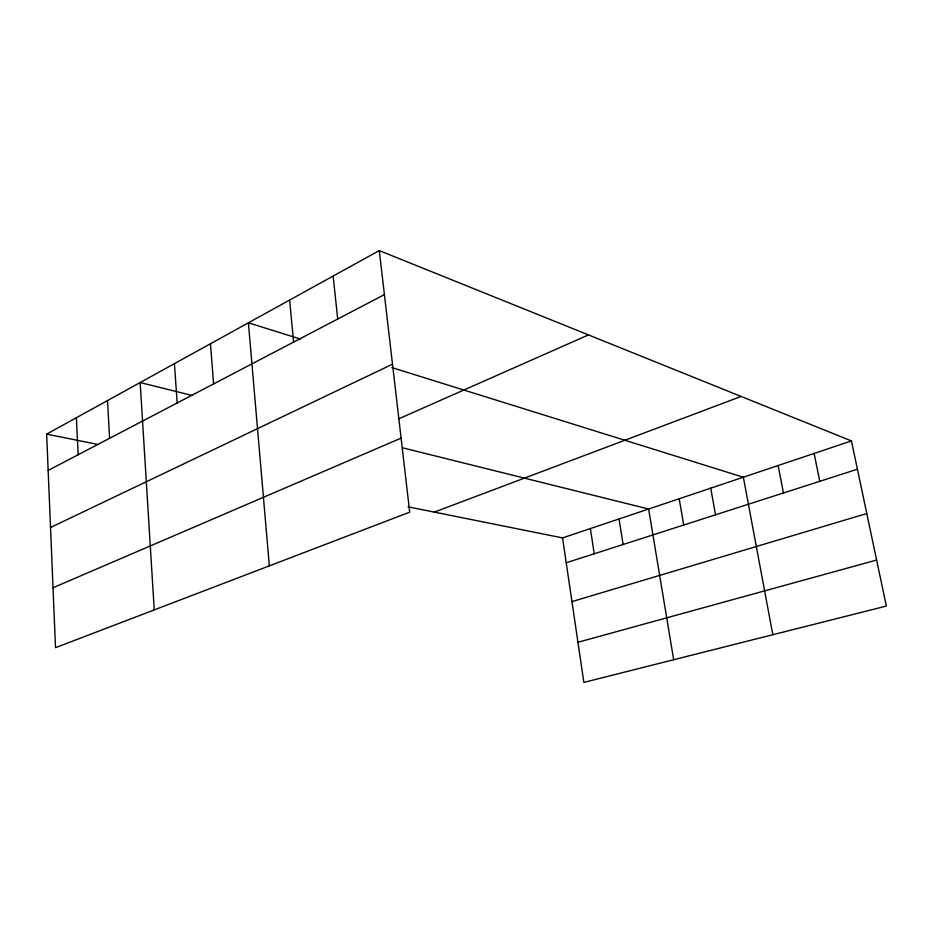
<?xml version="1.0" encoding="UTF-8"?>
<svg xmlns="http://www.w3.org/2000/svg" width="933" height="933" viewBox="0 0 933 933"><rect width="100%" height="100%" fill="white"/><g stroke="black" fill="none" stroke-linecap="round" stroke-linejoin="round"><path stroke-width="1.4" d="M379.288 250.592L409.715 512.159L55.514 647.677L46.65 434.137L379.288 250.592L851.444 440.924L886.35 606.065L583.86 682.408L562.564 537.909L408.013 506.829M48.154 470.43L384.408 294.618M50.522 527.495L392.501 364.197M398.414 418.964L588.455 334.912M53.029 587.743L401.108 438.125M434.277 512.112L741.094 396.443M562.564 537.909L851.444 440.924M566.226 562.774L857.427 469.217M571.952 601.61L866.792 513.523M577.947 642.277L876.623 560.045M46.65 434.137L98.536 444.575M192.396 395.534L140.16 382.542L154.248 609.89M402.345 447.758L648.633 509.021L673.673 659.736M300.461 339.064L248.388 322.818L269.345 565.865M391.848 367.567L743.356 477.218L772.816 634.72M814.124 453.45L819.78 481.311M778.122 465.544L783.463 492.986M710.736 488.169L715.529 514.806M679.177 498.758L683.726 525.022M619.045 518.946L623.116 544.499M590.367 528.579L594.228 553.77M333.163 276.04L337.699 319.039M289.603 300.076L293.615 342.084M210.473 343.741L213.587 383.929M174.436 363.625L177.177 402.974M107.517 400.56L109.581 438.312M76.378 417.739L78.15 454.744"/></g></svg>
